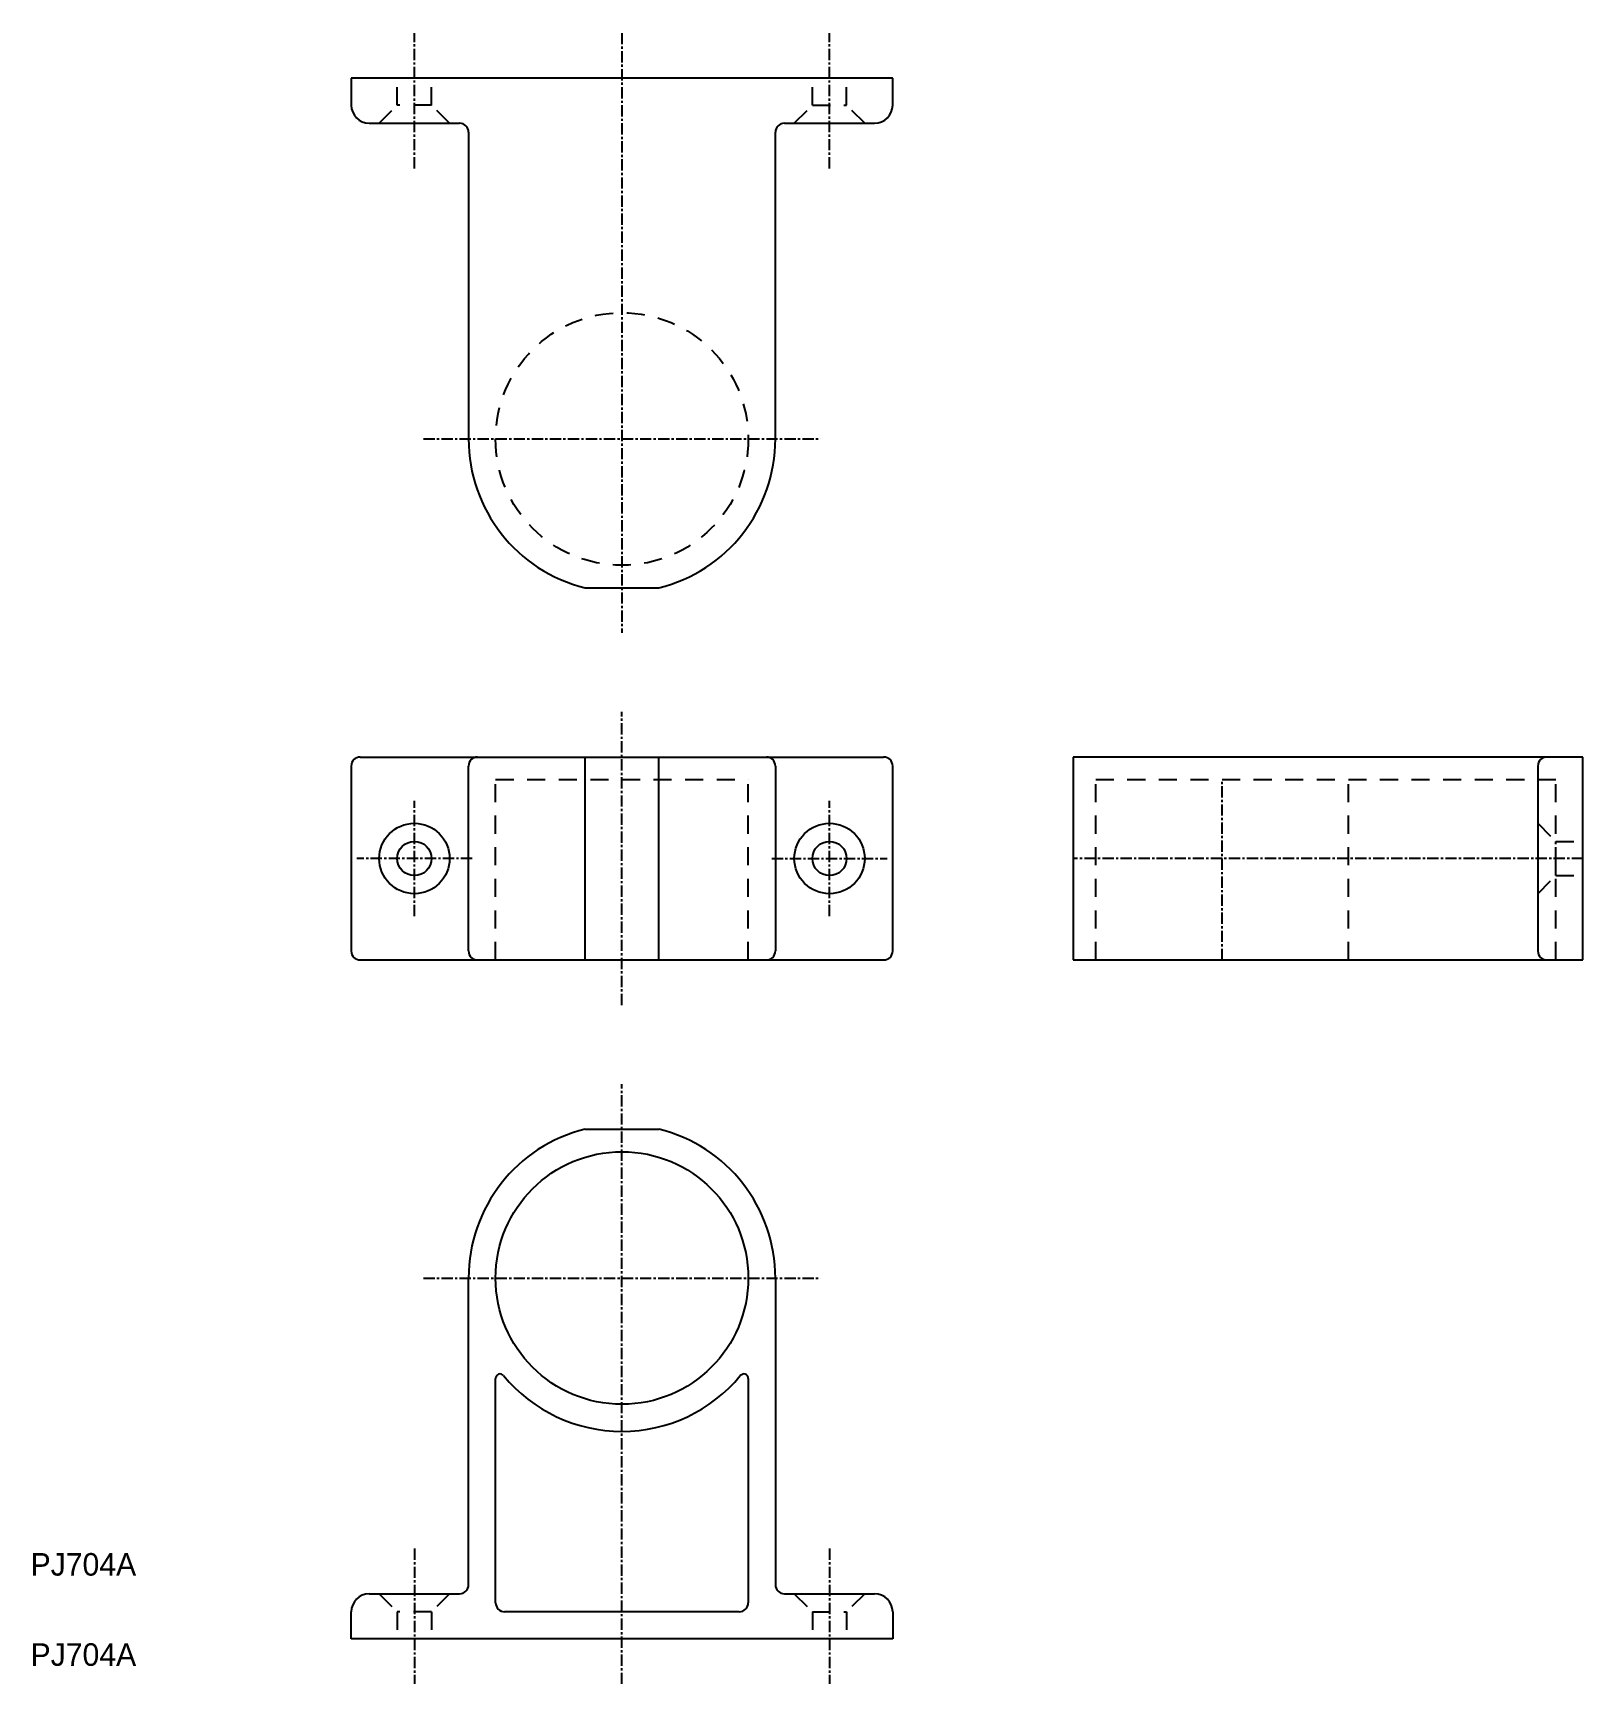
# Model space of a CAD drawing. Extents: x 0 to 172, y -2 to 181.
import ezdxf

# ---------------------------------------------------------------- set-up
doc = ezdxf.new("R2010")
doc.units = 0
doc.linetypes.add('CENTER', pattern=[2, 1.25, -0.25, 0.25, -0.25])
doc.linetypes.add('DASHED', pattern=[3.5, 2, -1.5])
doc.layers.get('0').update_dxf_attribs({"linetype": 'CONTINUOUS'})
doc.layers.add('CENTER', color=1, linetype='CENTER')

msp = doc.modelspace()

# ---------------------------------------------------------------- linework, layer by layer
at = {"color": 7, "linetype": 'CONTINUOUS'}
for p, q in [((95.54, 176), (35.54, 176)), ((35.54, 176), (35.54, 173)), ((95.54, 173), (95.54, 176)), ((37.54, 171), (47.54, 171)), ((83.54, 171), (93.54, 171)), ((48.54, 170), (48.54, 136)), ((82.54, 136), (82.54, 170)), ((61.45, 119.5), (69.63, 119.5)), ((36.54, 100.75), (94.54, 100.75)), ((61.45, 78.25), (61.45, 100.75)), ((69.63, 78.25), (69.63, 100.75)), ((172.04, 100.75), (115.54, 100.75)), ((115.54, 100.75), (115.54, 78.25)), ((172.04, 100.75), (168.04, 100.75)), ((172.04, 78.25), (172.04, 100.75)), ((35.54, 99.75), (35.54, 79.25)), ((48.54, 79.25), (48.54, 99.75)), ((82.54, 99.75), (82.54, 79.25)), ((95.54, 79.25), (95.54, 99.75)), ((167.04, 99.75), (167.04, 79.25)), ((36.54, 78.25), (94.54, 78.25)), ((115.54, 78.25), (172.04, 78.25)), ((168.04, 78.25), (172.04, 78.25)), ((61.45, 59.5), (69.63, 59.5)), ((48.54, 9), (48.54, 43)), ((82.54, 43), (82.54, 9)), ((51.54, 7), (51.54, 31.86)), ((79.54, 31.86), (79.54, 7)), ((37.54, 8), (47.54, 8)), ((83.54, 8), (93.54, 8)), ((35.54, 3), (35.54, 6)), ((78.54, 6), (52.54, 6)), ((95.54, 6), (95.54, 3)), ((95.54, 3), (35.54, 3))]:
    msp.add_line(p, q, dxfattribs=at)
at = {"color": 3, "linetype": 'DASHED'}
for p, q in [((40.64, 173), (40.64, 176)), ((44.44, 173), (44.44, 176)), ((86.64, 173), (86.64, 176)), ((90.44, 173), (90.44, 176)), ((38.64, 171), (40.64, 173)), ((44.44, 173), (40.64, 173)), ((46.44, 171), (44.44, 173)), ((84.64, 171), (86.64, 173)), ((86.64, 173), (90.44, 173)), ((92.44, 171), (90.44, 173)), ((51.54, 78.25), (51.54, 98.25)), ((51.54, 98.25), (79.54, 98.25)), ((79.54, 78.25), (79.54, 98.25)), ((118.04, 98.25), (169.04, 98.25)), ((118.04, 78.25), (118.04, 98.25)), ((146.04, 78.25), (146.04, 98.25)), ((169.04, 78.25), (169.04, 98.25)), ((167.04, 93.4), (169.04, 91.4)), ((169.04, 87.6), (169.04, 91.4)), ((169.04, 91.4), (172.04, 91.4)), ((167.04, 85.6), (169.04, 87.6)), ((169.04, 87.6), (172.04, 87.6)), ((38.64, 8), (40.64, 6)), ((46.44, 8), (44.44, 6)), ((84.64, 8), (86.64, 6)), ((92.44, 8), (90.44, 6)), ((44.44, 6), (40.64, 6)), ((40.64, 6), (40.64, 3)), ((44.44, 6), (44.44, 3)), ((86.64, 6), (90.44, 6)), ((86.64, 6), (86.64, 3)), ((90.44, 6), (90.44, 3))]:
    msp.add_line(p, q, dxfattribs=at)
msp.add_circle((65.54, 136), 14, dxfattribs=at)
at = {"color": 7, "linetype": 'CONTINUOUS'}
for centre, radius in [((42.54, 89.5), 3.9), ((88.54, 89.5), 3.9), ((42.54, 89.5), 1.9), ((88.54, 89.5), 1.9), ((65.54, 43), 14)]:
    msp.add_circle(centre, radius, dxfattribs=at)
for centre, radius, start, end in [((37.54, 173), 2, 180, 270), ((93.54, 173), 2, 270, 0), ((47.54, 170), 1, 360, 90), ((83.54, 170), 1, 90, 180), ((65.54, 136), 17, 180, 256.0695), ((65.54, 136), 17, 283.9305, 0), ((36.54, 99.75), 1, 90, 180), ((49.54, 99.75), 1, 90, 180), ((81.54, 99.75), 1, 360, 90), ((94.54, 99.75), 1, 360, 90), ((168.04, 99.75), 1, 90, 180), ((36.54, 79.25), 1, 180, 270), ((49.54, 79.25), 1, 180, 270), ((81.54, 79.25), 1, 270, 0), ((94.54, 79.25), 1, 270, 0), ((168.04, 79.25), 1, 180, 270), ((65.54, 43), 17, 103.9305, 180), ((65.54, 43), 17, 360, 76.0695), ((52.04, 31.86), 0.5, 39.5176, 180), ((65.54, 43), 17, 219.5177, 320.4823), ((79.04, 31.86), 0.5, 360, 140.4824), ((37.54, 6), 2, 90, 180), ((47.54, 9), 1, 270, 0), ((83.54, 9), 1, 180, 270), ((93.54, 6), 2, 360, 90), ((52.54, 7), 1, 180, 270), ((78.54, 7), 1, 270, 0)]:
    msp.add_arc(centre, radius, start, end, dxfattribs=at)
at = {"layer": 'CENTER', "linetype": 'CENTER'}
for p, q in [((42.54, 166), (42.54, 181)), ((65.54, 181), (65.54, 114.5)), ((88.54, 166), (88.54, 181)), ((43.54, 136), (87.54, 136)), ((65.54, 73.25), (65.54, 105.75)), ((132.04, 78.25), (132.04, 98.25)), ((42.54, 83.1), (42.54, 95.9)), ((88.54, 83.1), (88.54, 95.9)), ((48.94, 89.5), (36.14, 89.5)), ((82.14, 89.5), (94.94, 89.5)), ((172.04, 89.5), (115.54, 89.5)), ((65.54, -2), (65.54, 64.5)), ((43.54, 43), (87.54, 43)), ((42.54, 13), (42.54, -2)), ((88.54, 13), (88.54, -2))]:
    msp.add_line(p, q, dxfattribs=at)

# ---------------------------------------------------------------- texts
at = {"color": 7, "linetype": 'CONTINUOUS'}
for p in [(0, 10.01), (0, 0.01)]:
    msp.add_text('PJ704A', height=2.5, dxfattribs=at).set_placement(p)

doc.saveas('drawing.dxf')
